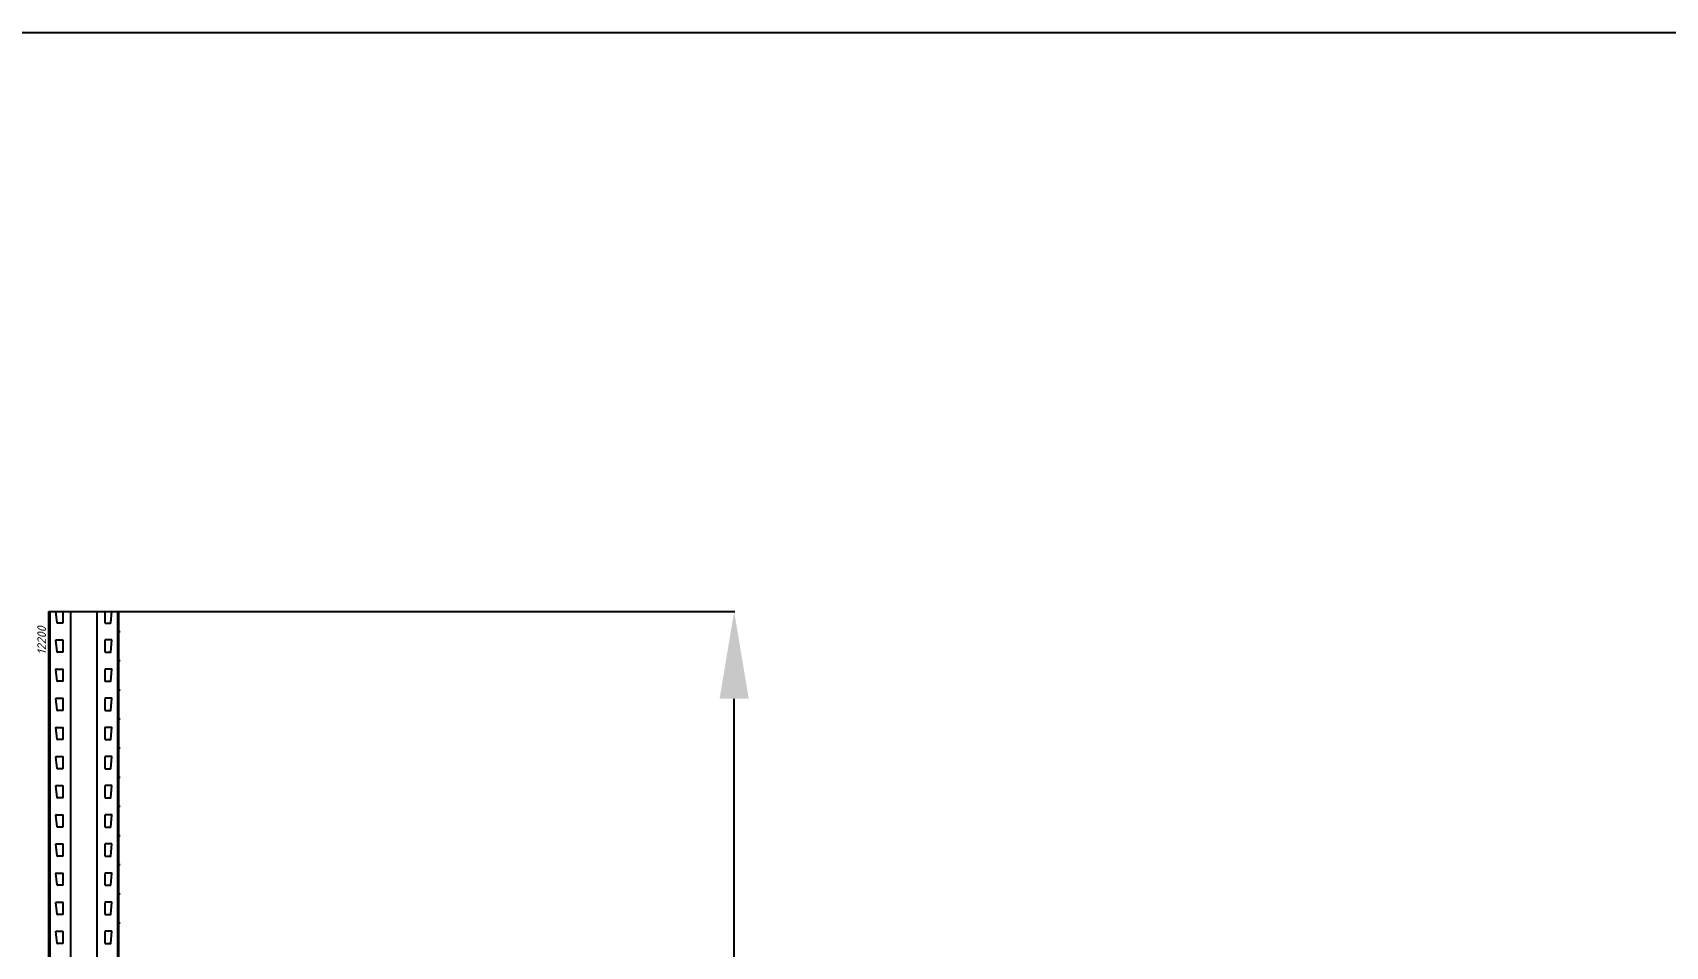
# Model space of a CAD drawing. Header units: millimetres. Extents: x 2140 to 223837, y 2113 to 170313.
# Drawn here: x 206931 to 209731, y 121355 to 122922 of the extents above; entities that cross this region are included whole.
import ezdxf

# ---------------------------------------------------------------- set-up
doc = ezdxf.new("R2010")
doc.units = ezdxf.units.MM
doc.layers.add('0_ANNOT_Dimensions', color=7, linetype='Continuous')
doc.layers.add('2.Стойка', color=7, linetype='Continuous')
doc.styles.get("Standard").update_dxf_attribs({"font": 'isocpeur.ttf'})
doc.styles.add('Курсив', font='isocpeui.ttf')
doc.dimstyles.new('150', dxfattribs={"dimtxt": 150, "dimasz": 150, "dimexe": 1, "dimexo": 10, "dimgap": 40, "dimtad": 1, "dimdec": 0, "dimzin": 0, "dimdsep": 46, "dimtxsty": 'Standard', "dimcen": 0.09, "dimadec": 0, "dimazin": 0, "dimtfac": 1, "dimtdec": 0, "dimtofl": 0, "dimtmove": 0, "dimatfit": 3, "dimfxl": 1, "dimtolj": 1, "dimtzin": 0, "dimarcsym": 0})
doc.dimstyles.new('Рзм блок', dxfattribs={"dimtxt": 40, "dimasz": 80, "dimexe": 0.18, "dimexo": 0, "dimgap": 5, "dimtad": 1, "dimtoh": 1, "dimdec": 0, "dimzin": 0, "dimdsep": 46, "dimtxsty": 'Курсив', "dimblk": 'NONE', "dimcen": 0.09, "dimse1": 1, "dimse2": 1, "dimsd1": 1, "dimsd2": 1, "dimadec": 0, "dimazin": 0, "dimtfac": 1, "dimtdec": 0, "dimtofl": 0, "dimtmove": 0, "dimatfit": 2, "dimldrblk": 'NONE', "dimfxl": 0.18, "dimtolj": 1, "dimtzin": 0, "dimarcsym": 0})

# ---------------------------------------------------------------- blocks, each defined once
blk = doc.blocks.new('*D495')
at = {"layer": 'Defpoints', "color": 0, "linetype": 'ByBlock', "transparency": 16777216}
for p in [(-120, 12200), (0, 12200), (0, 0)]:
    blk.add_point(p, dxfattribs=at)
at = {"color": 0, "linetype": 'ByBlock', "transparency": 16777216, "insert": (-132.5, 12150), "char_height": 15, "attachment_point": 5, "rotation": 90, "style": 'Курсив'}
blk.add_mtext('\\A1;12200', dxfattribs=at)
blk = doc.blocks.new('_None')
blk = doc.blocks.new('*D1612')
at = {"layer": '0_ANNOT_Dimensions', "color": 0, "lineweight": -2, "transparency": 16777216}
for p, q in [((207028.8, 121929.5), (208135, 121929.5)), ((208134, 120153.8), (208134, 121779.5)), ((206963.8, 120003.8), (208135, 120003.8))]:
    blk.add_line(p, q, dxfattribs=at)
at = {"layer": '0_ANNOT_Dimensions', "color": 0, "transparency": 16777216}
for points in [[(208109, 121779.5), (208159, 121779.5), (208134, 121929.5)], [(208109, 120153.8), (208159, 120153.8), (208134, 120003.8)]]:
    blk.add_solid(points, dxfattribs=at)
at = {"layer": 'Defpoints', "color": 0, "transparency": 16777216}
for p in [(207018.8, 121929.5), (208134, 121929.5), (206953.8, 120003.8)]:
    blk.add_point(p, dxfattribs=at)
at = {"layer": '0_ANNOT_Dimensions', "color": 0, "transparency": 16777216, "insert": (208019, 120966.6), "char_height": 150, "attachment_point": 5, "rotation": 90}
blk.add_mtext('\\A1;1926', dxfattribs=at)
blk = doc.blocks.new('*U494')
at = {"layer": '2.Стойка', "color": 0, "linetype": 'ByBlock'}
for p, q in [((-120, 0), (-120, 12200)), ((-120, 12200), (0, 12200)), ((-118, 0), (-118, 12200)), ((-106.1, 12180.5), (-108, 12200)), ((-96, 12200), (-96, 12180.5)), ((-82.7, 0), (-82.7, 12200)), ((-37.3, 0), (-37.3, 12200)), ((-24, 12200), (-24, 12180.5)), ((-13.9, 12180.5), (-12, 12200)), ((-2, 0), (-2, 12200)), ((0, 0), (0, 12200)), ((-122, 12165), (-118, 12165)), ((-120, 12170.5), (-118, 12170.5)), ((-120, 12159.5), (-118, 12159.5)), ((-96.5, 12180), (-105.6, 12180)), ((-23.5, 12180), (-14.4, 12180)), ((0, 12170.5), (-2, 12170.5)), ((2, 12165), (-2, 12165)), ((0, 12159.5), (-2, 12159.5)), ((-106.1, 12130.5), (-108, 12150.5)), ((-107.5, 12151), (-96.5, 12151)), ((-96.5, 12130), (-105.6, 12130)), ((-96, 12150.5), (-96, 12130.5)), ((-24, 12150.5), (-24, 12130.5)), ((-12.5, 12151), (-23.5, 12151)), ((-23.5, 12130), (-14.4, 12130)), ((-13.9, 12130.5), (-12, 12150.5)), ((-122, 12115), (-118, 12115)), ((-120, 12120.5), (-118, 12120.5)), ((-120, 12109.5), (-118, 12109.5)), ((-106.1, 12080.5), (-108, 12100.5)), ((-107.5, 12101), (-96.5, 12101)), ((-96, 12100.5), (-96, 12080.5)), ((-24, 12100.5), (-24, 12080.5)), ((-12.5, 12101), (-23.5, 12101)), ((-13.9, 12080.5), (-12, 12100.5)), ((0, 12120.5), (-2, 12120.5)), ((2, 12115), (-2, 12115)), ((0, 12109.5), (-2, 12109.5)), ((-120, 12070.5), (-118, 12070.5)), ((-96.5, 12080), (-105.6, 12080)), ((-23.5, 12080), (-14.4, 12080)), ((0, 12070.5), (-2, 12070.5)), ((-122, 12065), (-118, 12065)), ((-120, 12059.5), (-118, 12059.5)), ((-106.1, 12030.5), (-108, 12050.5)), ((-107.5, 12051), (-96.5, 12051)), ((-96, 12050.5), (-96, 12030.5)), ((-24, 12050.5), (-24, 12030.5)), ((-12.5, 12051), (-23.5, 12051)), ((-13.9, 12030.5), (-12, 12050.5)), ((2, 12065), (-2, 12065)), ((0, 12059.5), (-2, 12059.5)), ((-122, 12015), (-118, 12015)), ((-120, 12020.5), (-118, 12020.5)), ((-96.5, 12030), (-105.6, 12030)), ((-23.5, 12030), (-14.4, 12030)), ((0, 12020.5), (-2, 12020.5)), ((2, 12015), (-2, 12015)), ((-120, 12009.5), (-118, 12009.5)), ((-106.1, 11980.5), (-108, 12000.5)), ((-107.5, 12001), (-96.5, 12001)), ((-96, 12000.5), (-96, 11980.5)), ((-24, 12000.5), (-24, 11980.5)), ((-12.5, 12001), (-23.5, 12001)), ((-13.9, 11980.5), (-12, 12000.5)), ((0, 12009.5), (-2, 12009.5)), ((-122, 11965), (-118, 11965)), ((-120, 11970.5), (-118, 11970.5)), ((-120, 11959.5), (-118, 11959.5)), ((-96.5, 11980), (-105.6, 11980)), ((-23.5, 11980), (-14.4, 11980)), ((0, 11970.5), (-2, 11970.5)), ((2, 11965), (-2, 11965)), ((0, 11959.5), (-2, 11959.5)), ((-106.1, 11930.5), (-108, 11950.5)), ((-107.5, 11951), (-96.5, 11951)), ((-96.5, 11930), (-105.6, 11930)), ((-96, 11950.5), (-96, 11930.5)), ((-24, 11950.5), (-24, 11930.5)), ((-12.5, 11951), (-23.5, 11951)), ((-23.5, 11930), (-14.4, 11930)), ((-13.9, 11930.5), (-12, 11950.5)), ((-122, 11915), (-118, 11915)), ((-120, 11920.5), (-118, 11920.5)), ((-120, 11909.5), (-118, 11909.5)), ((-107.5, 11901), (-96.5, 11901)), ((-12.5, 11901), (-23.5, 11901)), ((0, 11920.5), (-2, 11920.5)), ((2, 11915), (-2, 11915)), ((0, 11909.5), (-2, 11909.5)), ((-106.1, 11880.5), (-108, 11900.5)), ((-96.5, 11880), (-105.6, 11880)), ((-96, 11900.5), (-96, 11880.5)), ((-24, 11900.5), (-24, 11880.5)), ((-23.5, 11880), (-14.4, 11880)), ((-13.9, 11880.5), (-12, 11900.5)), ((-122, 11865), (-118, 11865)), ((-120, 11870.5), (-118, 11870.5)), ((-120, 11859.5), (-118, 11859.5)), ((-106.1, 11830.5), (-108, 11850.5)), ((-107.5, 11851), (-96.5, 11851)), ((-96, 11850.5), (-96, 11830.5)), ((-24, 11850.5), (-24, 11830.5)), ((-12.5, 11851), (-23.5, 11851)), ((-13.9, 11830.5), (-12, 11850.5)), ((0, 11870.5), (-2, 11870.5)), ((2, 11865), (-2, 11865)), ((0, 11859.5), (-2, 11859.5)), ((-120, 11820.5), (-118, 11820.5)), ((-96.5, 11830), (-105.6, 11830)), ((-23.5, 11830), (-14.4, 11830)), ((0, 11820.5), (-2, 11820.5)), ((-122, 11815), (-118, 11815)), ((-120, 11809.5), (-118, 11809.5)), ((-106.1, 11780.5), (-108, 11800.5)), ((-107.5, 11801), (-96.5, 11801)), ((-96, 11800.5), (-96, 11780.5)), ((-24, 11800.5), (-24, 11780.5)), ((-12.5, 11801), (-23.5, 11801)), ((-13.9, 11780.5), (-12, 11800.5)), ((2, 11815), (-2, 11815)), ((0, 11809.5), (-2, 11809.5)), ((-122, 11765), (-118, 11765)), ((-120, 11770.5), (-118, 11770.5)), ((-96.5, 11780), (-105.6, 11780)), ((-23.5, 11780), (-14.4, 11780)), ((0, 11770.5), (-2, 11770.5)), ((2, 11765), (-2, 11765)), ((-120, 11759.5), (-118, 11759.5)), ((-106.1, 11730.5), (-108, 11750.5)), ((-107.5, 11751), (-96.5, 11751)), ((-96, 11750.5), (-96, 11730.5)), ((-24, 11750.5), (-24, 11730.5)), ((-12.5, 11751), (-23.5, 11751)), ((-13.9, 11730.5), (-12, 11750.5)), ((0, 11759.5), (-2, 11759.5)), ((-122, 11715), (-118, 11715)), ((-120, 11720.5), (-118, 11720.5)), ((-120, 11709.5), (-118, 11709.5)), ((-96.5, 11730), (-105.6, 11730)), ((-23.5, 11730), (-14.4, 11730)), ((0, 11720.5), (-2, 11720.5)), ((2, 11715), (-2, 11715)), ((0, 11709.5), (-2, 11709.5)), ((-106.1, 11680.5), (-108, 11700.5)), ((-107.5, 11701), (-96.5, 11701)), ((-96.5, 11680), (-105.6, 11680)), ((-96, 11700.5), (-96, 11680.5)), ((-24, 11700.5), (-24, 11680.5)), ((-12.5, 11701), (-23.5, 11701)), ((-23.5, 11680), (-14.4, 11680)), ((-13.9, 11680.5), (-12, 11700.5)), ((-122, 11665), (-118, 11665)), ((-120, 11670.5), (-118, 11670.5)), ((-120, 11659.5), (-118, 11659.5)), ((-106.1, 11630.5), (-108, 11650.5)), ((-107.5, 11651), (-96.5, 11651)), ((-96, 11650.5), (-96, 11630.5)), ((-24, 11650.5), (-24, 11630.5)), ((-12.5, 11651), (-23.5, 11651)), ((-13.9, 11630.5), (-12, 11650.5)), ((0, 11670.5), (-2, 11670.5)), ((2, 11665), (-2, 11665)), ((0, 11659.5), (-2, 11659.5)), ((-96.5, 11630), (-105.6, 11630)), ((-23.5, 11630), (-14.4, 11630))]:
    blk.add_line(p, q, dxfattribs=at)
for centre, start, end in [((-105.6, 12180.5), 185.4403, 270), ((-96.5, 12180.5), 270, 0), ((-23.5, 12180.5), 180, 270), ((-14.4, 12180.5), 270, 354.5597), ((-107.5, 12150.5), 90, 185.4403), ((-105.6, 12130.5), 185.4403, 270), ((-96.5, 12150.5), 0, 90), ((-96.5, 12130.5), 270, 0), ((-23.5, 12150.5), 90, 180), ((-23.5, 12130.5), 180, 270), ((-14.4, 12130.5), 270, 354.5597), ((-12.5, 12150.5), 354.5597, 90), ((-107.5, 12100.5), 90, 185.4403), ((-96.5, 12100.5), 0, 90), ((-23.5, 12100.5), 90, 180), ((-12.5, 12100.5), 354.5597, 90), ((-105.6, 12080.5), 185.4403, 270), ((-96.5, 12080.5), 270, 0), ((-23.5, 12080.5), 180, 270), ((-14.4, 12080.5), 270, 354.5597), ((-107.5, 12050.5), 90, 185.4403), ((-96.5, 12050.5), 0, 90), ((-23.5, 12050.5), 90, 180), ((-12.5, 12050.5), 354.5597, 90), ((-105.6, 12030.5), 185.4403, 270), ((-96.5, 12030.5), 270, 0), ((-23.5, 12030.5), 180, 270), ((-14.4, 12030.5), 270, 354.5597), ((-107.5, 12000.5), 90, 185.4403), ((-96.5, 12000.5), 0, 90), ((-23.5, 12000.5), 90, 180), ((-12.5, 12000.5), 354.5597, 90), ((-105.6, 11980.5), 185.4403, 270), ((-96.5, 11980.5), 270, 0), ((-23.5, 11980.5), 180, 270), ((-14.4, 11980.5), 270, 354.5597), ((-107.5, 11950.5), 90, 185.4403), ((-105.6, 11930.5), 185.4403, 270), ((-96.5, 11950.5), 0, 90), ((-96.5, 11930.5), 270, 0), ((-23.5, 11950.5), 90, 180), ((-23.5, 11930.5), 180, 270), ((-14.4, 11930.5), 270, 354.5597), ((-12.5, 11950.5), 354.5597, 90), ((-107.5, 11900.5), 90, 185.4403), ((-96.5, 11900.5), 0, 90), ((-23.5, 11900.5), 90, 180), ((-12.5, 11900.5), 354.5597, 90), ((-105.6, 11880.5), 185.4403, 270), ((-96.5, 11880.5), 270, 0), ((-23.5, 11880.5), 180, 270), ((-14.4, 11880.5), 270, 354.5597), ((-107.5, 11850.5), 90, 185.4403), ((-96.5, 11850.5), 0, 90), ((-23.5, 11850.5), 90, 180), ((-12.5, 11850.5), 354.5597, 90), ((-105.6, 11830.5), 185.4403, 270), ((-96.5, 11830.5), 270, 0), ((-23.5, 11830.5), 180, 270), ((-14.4, 11830.5), 270, 354.5597), ((-107.5, 11800.5), 90, 185.4403), ((-96.5, 11800.5), 0, 90), ((-23.5, 11800.5), 90, 180), ((-12.5, 11800.5), 354.5597, 90), ((-105.6, 11780.5), 185.4403, 270), ((-96.5, 11780.5), 270, 0), ((-23.5, 11780.5), 180, 270), ((-14.4, 11780.5), 270, 354.5597), ((-107.5, 11750.5), 90, 185.4403), ((-96.5, 11750.5), 0, 90), ((-23.5, 11750.5), 90, 180), ((-12.5, 11750.5), 354.5597, 90), ((-105.6, 11730.5), 185.4403, 270), ((-96.5, 11730.5), 270, 0), ((-23.5, 11730.5), 180, 270), ((-14.4, 11730.5), 270, 354.5597), ((-107.5, 11700.5), 90, 185.4403), ((-105.6, 11680.5), 185.4403, 270), ((-96.5, 11700.5), 0, 90), ((-96.5, 11680.5), 270, 0), ((-23.5, 11700.5), 90, 180), ((-23.5, 11680.5), 180, 270), ((-14.4, 11680.5), 270, 354.5597), ((-12.5, 11700.5), 354.5597, 90), ((-107.5, 11650.5), 90, 185.4403), ((-96.5, 11650.5), 0, 90), ((-23.5, 11650.5), 90, 180), ((-12.5, 11650.5), 354.5597, 90), ((-105.6, 11630.5), 185.4403, 270), ((-96.5, 11630.5), 270, 0), ((-23.5, 11630.5), 180, 270), ((-14.4, 11630.5), 270, 354.5597)]:
    blk.add_arc(centre, 0.5, start, end, dxfattribs=at)
at = {"color": 252, "linetype": 'ByBlock', "true_color": 0x939598}
dim = blk.add_linear_dim(base=(-120, 12200), p1=(0, 0), p2=(0, 12200), angle=90, dimstyle='Рзм блок', override={"dimtxt": 15}, dxfattribs=at)
dim.commit()
dim.dimension.update_dxf_attribs({"geometry": '*D495', "text_midpoint": (-120, 12150), "dimtype": 160})

msp = doc.modelspace()

# ---------------------------------------------------------------- linework, layer by layer
at = {"color": 1}
msp.add_line((188385.3, 122922.5), (223053.6, 122922.5), dxfattribs=at)

# ---------------------------------------------------------------- block references
at = {"layer": '2.Стойка', "color": 0}
msp.add_blockref('*U494', (207078.8, 109729.5), dxfattribs=at)

# ---------------------------------------------------------------- dimensions: what is measured, and where the dimension line sits
at = {"layer": '0_ANNOT_Dimensions'}
dim = msp.add_linear_dim(base=(208134, 121929.5), p1=(206953.8, 120003.8), p2=(207018.8, 121929.5), angle=90, dimstyle='150', dxfattribs=at)
dim.commit()
dim.dimension.update_dxf_attribs({"geometry": '*D1612', "text_midpoint": (208019, 120966.6)})

doc.saveas('drawing.dxf')
